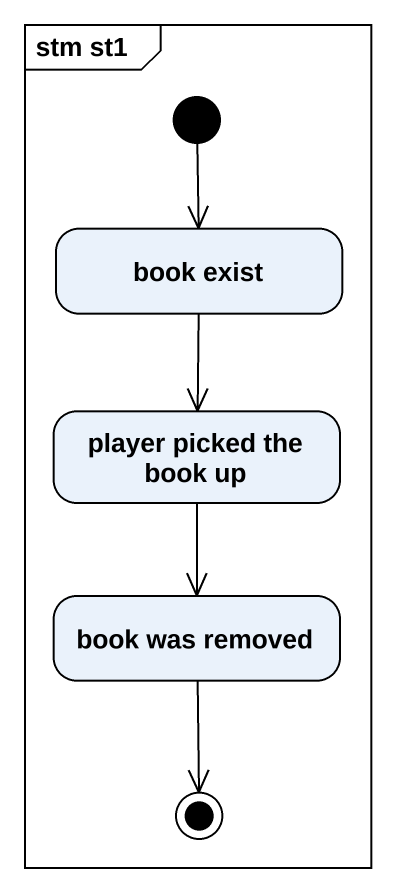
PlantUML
@startuml
mainframe stm st1
hide empty description
state "book exist" as book_exist
state "player picked the book up" as player_picked_the_book_up
state "book was removed" as book_was_removed
[*] --> book_exist
book_exist --> player_picked_the_book_up
player_picked_the_book_up --> book_was_removed
book_was_removed --> [*]
@enduml
